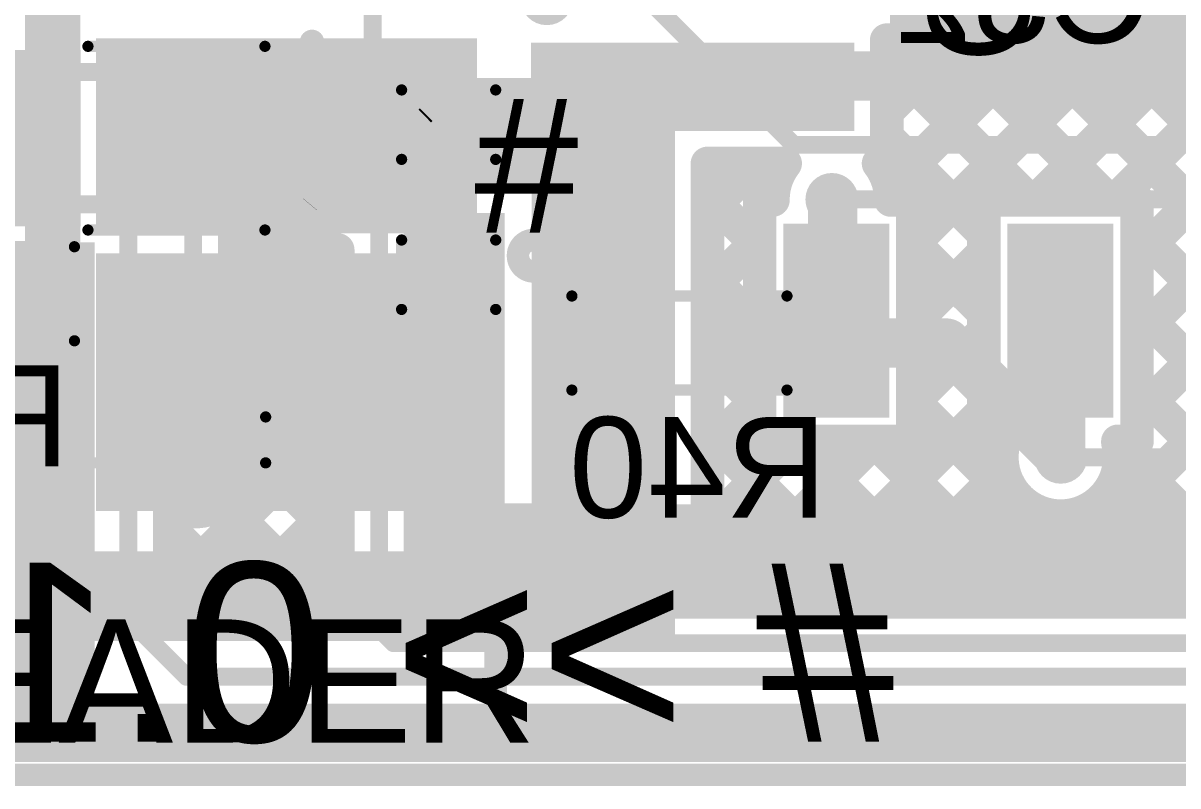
# Model space of a CAD drawing. Header units: millimetres. Extents: x -0.33 to 1.44, y -0.21 to 1.57.
# Drawn here: x 0.226 to 0.741, y -0.21 to 0.131 of the extents above; entities that cross this region are included whole.
import ezdxf

# ---------------------------------------------------------------- set-up
doc = ezdxf.new("R2010")
doc.units = ezdxf.units.MM
doc.header["$MEASUREMENT"] = 0
for name, color, linetype in [('BottomLayer', 5, 'Continuous'), ('BottomOverlay', 54, 'Continuous'), ('BottomPaste', 16, 'Continuous'), ('BottomSolder', 6, 'Continuous'), ('Mechanical2', 216, 'Continuous'), ('TopLayer', 1, 'Continuous'), ('TopOverlay', 2, 'Continuous'), ('TopPaste', 8, 'Continuous'), ('TopSolder', 216, 'Continuous'), ('ViaHoleLayer', 16, 'Continuous')]:
    doc.layers.add(name, color=color, linetype=linetype)
doc.styles.add('Arial', font='', dxfattribs={"height": 0.2})
doc.styles.get('Arial').set_extended_font_data('Arial')

# ---------------------------------------------------------------- blocks, each defined once
blk = doc.blocks.new('95278_101A26LF_1')
at = {"layer": 'TopLayer'}
for points in [[(0.47992, 0.15354), (0.52008, 0.15354), (0.52008, 0.05512), (0.47992, 0.05512)], [(0.57992, 0.15354), (0.62008, 0.15354), (0.62008, 0.05512), (0.57992, 0.05512)]]:
    blk.add_hatch(color=1, dxfattribs=at).paths.add_polyline_path(points)
at = {"layer": 'TopPaste'}
for points in [[(0.47992, 0.15354), (0.52008, 0.15354), (0.52008, 0.05512), (0.47992, 0.05512)], [(0.57992, 0.15354), (0.62008, 0.15354), (0.62008, 0.05512), (0.57992, 0.05512)]]:
    blk.add_hatch(color=8, dxfattribs=at).paths.add_polyline_path(points)
at = {"layer": 'TopSolder'}
for points in [[(0.47592, 0.15754), (0.52408, 0.15754), (0.52408, 0.05112), (0.47592, 0.05112)], [(0.57592, 0.15754), (0.62408, 0.15754), (0.62408, 0.05112), (0.57592, 0.05112)]]:
    blk.add_hatch(color=216, dxfattribs=at).paths.add_polyline_path(points)
at = {"layer": 'TopOverlay', "const_width": 0.005}
for points in [[(0.6455, 0.092), (0.625, 0.092)], [(0.6455, -0.089), (0.6455, 0.092)]]:
    blk.add_lwpolyline(points, dxfattribs=at)
at = {"layer": 'TopOverlay', "const_width": 0.0025}
for points in [[(0.62375, 0.092, 1), (0.62625, 0.092, 1)], [(0.64425, 0.092, 1), (0.64675, 0.092, 1)], [(0.64425, 0.092, 1), (0.64675, 0.092, 1)]]:
    blk.add_lwpolyline(points, format="xyb", close=True, dxfattribs=at)
blk = doc.blocks.new('TXB0102DCUT_B_2')
at = {"layer": 'BottomLayer'}
for points in [[(-0.07677, 0.03543), (-0.04528, 0.03543), (-0.04528, 0.02362), (-0.07677, 0.02362)], [(0.04528, 0.03543), (0.07677, 0.03543), (0.07677, 0.02362), (0.04528, 0.02362)], [(-0.07677, 0.01575), (-0.04528, 0.01575), (-0.04528, 0.00394), (-0.07677, 0.00394)], [(0.04528, 0.01575), (0.07677, 0.01575), (0.07677, 0.00394), (0.04528, 0.00394)], [(-0.07677, -0.00394), (-0.04528, -0.00394), (-0.04528, -0.01575), (-0.07677, -0.01575)], [(0.04528, -0.00394), (0.07677, -0.00394), (0.07677, -0.01575), (0.04528, -0.01575)], [(-0.07677, -0.02362), (-0.04528, -0.02362), (-0.04528, -0.03543), (-0.07677, -0.03543)], [(0.04528, -0.02362), (0.07677, -0.02362), (0.07677, -0.03543), (0.04528, -0.03543)]]:
    blk.add_hatch(color=5, dxfattribs=at).paths.add_polyline_path(points)
at = {"layer": 'BottomPaste'}
for points in [[(-0.07677, 0.03543), (-0.04528, 0.03543), (-0.04528, 0.02362), (-0.07677, 0.02362)], [(0.04528, 0.03543), (0.07677, 0.03543), (0.07677, 0.02362), (0.04528, 0.02362)], [(-0.07677, 0.01575), (-0.04528, 0.01575), (-0.04528, 0.00394), (-0.07677, 0.00394)], [(0.04528, 0.01575), (0.07677, 0.01575), (0.07677, 0.00394), (0.04528, 0.00394)], [(-0.07677, -0.00394), (-0.04528, -0.00394), (-0.04528, -0.01575), (-0.07677, -0.01575)], [(0.04528, -0.00394), (0.07677, -0.00394), (0.07677, -0.01575), (0.04528, -0.01575)], [(-0.07677, -0.02362), (-0.04528, -0.02362), (-0.04528, -0.03543), (-0.07677, -0.03543)], [(0.04528, -0.02362), (0.07677, -0.02362), (0.07677, -0.03543), (0.04528, -0.03543)]]:
    blk.add_hatch(color=16, dxfattribs=at).paths.add_polyline_path(points)
at = {"layer": 'BottomSolder'}
for points in [[(-0.08077, 0.03943), (-0.04128, 0.03943), (-0.04128, 0.01962), (-0.08077, 0.01962)], [(0.04128, 0.03943), (0.08077, 0.03943), (0.08077, 0.01962), (0.04128, 0.01962)], [(-0.08077, 0.01975), (-0.04128, 0.01975), (-0.04128, -0.00006), (-0.08077, -0.00006)], [(0.04128, 0.01975), (0.08077, 0.01975), (0.08077, -0.00006), (0.04128, -0.00006)], [(-0.08077, 0.00006), (-0.04128, 0.00006), (-0.04128, -0.01975), (-0.08077, -0.01975)], [(0.04128, 0.00006), (0.08077, 0.00006), (0.08077, -0.01975), (0.04128, -0.01975)], [(-0.08077, -0.01962), (-0.04128, -0.01962), (-0.04128, -0.03943), (-0.08077, -0.03943)], [(0.04128, -0.01962), (0.08077, -0.01962), (0.08077, -0.03943), (0.04128, -0.03943)]]:
    blk.add_hatch(color=6, dxfattribs=at).paths.add_polyline_path(points)
at = {"layer": 'BottomOverlay', "const_width": 0.005}
for points in [[(0.038, 0.041), (-0.041, 0.041)], [(0.038, -0.041), (-0.041, -0.041)]]:
    blk.add_lwpolyline(points, dxfattribs=at)
at = {"layer": 'BottomOverlay'}
for points, const_width in [([(-0.04225, 0.041, 1), (-0.03975, 0.041, 1)], 0.0025), ([(0.03675, 0.041, 1), (0.03925, 0.041, 1)], 0.0025), ([(-0.0605, -0.043, 1), (-0.0635, -0.043, 1)], 0.00787), ([(-0.06547, -0.043, 1), (-0.06153, -0.043, 1)], 0.00394), ([(-0.06247, -0.043, 1), (-0.05853, -0.043, 1)], 0.00394), ([(-0.04225, -0.041, 1), (-0.03975, -0.041, 1)], 0.0025), ([(0.03675, -0.041, 1), (0.03925, -0.041, 1)], 0.0025)]:
    blk.add_lwpolyline(points, format="xyb", close=True, dxfattribs=dict(at, const_width=const_width))
blk = doc.blocks.new('R__0603_B_26')
at = {"layer": 'BottomLayer'}
for points in [[(-0.045, -0.0175), (-0.045, 0.0175), (-0.015, 0.0175), (-0.015, -0.0175)], [(0.015, -0.0175), (0.015, 0.0175), (0.045, 0.0175), (0.045, -0.0175)]]:
    blk.add_hatch(color=5, dxfattribs=at).paths.add_polyline_path(points)
at = {"layer": 'BottomPaste'}
for points in [[(-0.045, -0.0175), (-0.045, 0.0175), (-0.015, 0.0175), (-0.015, -0.0175)], [(0.015, -0.0175), (0.015, 0.0175), (0.045, 0.0175), (0.045, -0.0175)]]:
    blk.add_hatch(color=16, dxfattribs=at).paths.add_polyline_path(points)
at = {"layer": 'BottomSolder'}
for points in [[(-0.049, -0.0215), (-0.049, 0.0215), (-0.011, 0.0215), (-0.011, -0.0215)], [(0.011, -0.0215), (0.011, 0.0215), (0.049, 0.0215), (0.049, -0.0215)]]:
    blk.add_hatch(color=6, dxfattribs=at).paths.add_polyline_path(points)
at = {"layer": 'BottomOverlay', "const_width": 0.005}
for points in [[(-0.048, 0.021), (0.048, 0.021)], [(-0.048, -0.021), (-0.048, 0.021)], [(0.048, -0.021), (0.048, 0.021)], [(-0.048, -0.021), (0.048, -0.021)]]:
    blk.add_lwpolyline(points, dxfattribs=at)
at = {"layer": 'BottomOverlay', "const_width": 0.0025}
for points in [[(-0.04925, 0.021, 1), (-0.04675, 0.021, 1)], [(-0.04925, 0.021, 1), (-0.04675, 0.021, 1)], [(0.04675, 0.021, 1), (0.04925, 0.021, 1)], [(0.04675, 0.021, 1), (0.04925, 0.021, 1)], [(-0.04925, -0.021, 1), (-0.04675, -0.021, 1)], [(-0.04925, -0.021, 1), (-0.04675, -0.021, 1)], [(0.04675, -0.021, 1), (0.04925, -0.021, 1)], [(0.04675, -0.021, 1), (0.04925, -0.021, 1)]]:
    blk.add_lwpolyline(points, format="xyb", close=True, dxfattribs=at)
blk = doc.blocks.new('C__0603_B_27')
at = {"layer": 'BottomLayer'}
for points in [[(-0.045, -0.0175), (-0.045, 0.0175), (-0.015, 0.0175), (-0.015, -0.0175)], [(0.015, -0.0175), (0.015, 0.0175), (0.045, 0.0175), (0.045, -0.0175)]]:
    blk.add_hatch(color=5, dxfattribs=at).paths.add_polyline_path(points)
at = {"layer": 'BottomPaste'}
for points in [[(-0.045, -0.0175), (-0.045, 0.0175), (-0.015, 0.0175), (-0.015, -0.0175)], [(0.015, -0.0175), (0.015, 0.0175), (0.045, 0.0175), (0.045, -0.0175)]]:
    blk.add_hatch(color=16, dxfattribs=at).paths.add_polyline_path(points)
at = {"layer": 'BottomSolder'}
for points in [[(-0.04736, -0.01986), (-0.04736, 0.01986), (-0.01264, 0.01986), (-0.01264, -0.01986)], [(0.01264, -0.01986), (0.01264, 0.01986), (0.04736, 0.01986), (0.04736, -0.01986)]]:
    blk.add_hatch(color=6, dxfattribs=at).paths.add_polyline_path(points)
at = {"layer": 'BottomOverlay', "const_width": 0.005}
for points in [[(-0.018, 0.021), (-0.049, 0.021)], [(-0.049, -0.021), (-0.049, 0.021)], [(0.049, 0.021), (0.018, 0.021)], [(0.049, -0.021), (0.049, 0.021)], [(-0.018, -0.021), (-0.049, -0.021)], [(0.049, -0.021), (0.018, -0.021)]]:
    blk.add_lwpolyline(points, dxfattribs=at)
at = {"layer": 'BottomOverlay', "const_width": 0.0025}
for points in [[(-0.05025, 0.021, 1), (-0.04775, 0.021, 1)], [(-0.05025, 0.021, 1), (-0.04775, 0.021, 1)], [(-0.01925, 0.021, 1), (-0.01675, 0.021, 1)], [(0.01675, 0.021, 1), (0.01925, 0.021, 1)], [(0.04775, 0.021, 1), (0.05025, 0.021, 1)], [(0.04775, 0.021, 1), (0.05025, 0.021, 1)], [(-0.05025, -0.021, 1), (-0.04775, -0.021, 1)], [(-0.05025, -0.021, 1), (-0.04775, -0.021, 1)], [(-0.01925, -0.021, 1), (-0.01675, -0.021, 1)], [(0.01675, -0.021, 1), (0.01925, -0.021, 1)], [(0.04775, -0.021, 1), (0.05025, -0.021, 1)], [(0.04775, -0.021, 1), (0.05025, -0.021, 1)]]:
    blk.add_lwpolyline(points, format="xyb", close=True, dxfattribs=at)
blk = doc.blocks.new('R__0603_B_28')
at = {"layer": 'BottomLayer'}
for points in [[(-0.045, -0.0175), (-0.045, 0.0175), (-0.015, 0.0175), (-0.015, -0.0175)], [(0.015, -0.0175), (0.015, 0.0175), (0.045, 0.0175), (0.045, -0.0175)]]:
    blk.add_hatch(color=5, dxfattribs=at).paths.add_polyline_path(points)
at = {"layer": 'BottomPaste'}
for points in [[(-0.045, -0.0175), (-0.045, 0.0175), (-0.015, 0.0175), (-0.015, -0.0175)], [(0.015, -0.0175), (0.015, 0.0175), (0.045, 0.0175), (0.045, -0.0175)]]:
    blk.add_hatch(color=16, dxfattribs=at).paths.add_polyline_path(points)
at = {"layer": 'BottomSolder'}
for points in [[(-0.049, -0.0215), (-0.049, 0.0215), (-0.011, 0.0215), (-0.011, -0.0215)], [(0.011, -0.0215), (0.011, 0.0215), (0.049, 0.0215), (0.049, -0.0215)]]:
    blk.add_hatch(color=6, dxfattribs=at).paths.add_polyline_path(points)
at = {"layer": 'BottomOverlay', "const_width": 0.005}
for points in [[(0.048, 0.021), (-0.048, 0.021)], [(-0.048, 0.021), (-0.048, -0.021)], [(0.048, 0.021), (0.048, -0.021)], [(0.048, -0.021), (-0.048, -0.021)]]:
    blk.add_lwpolyline(points, dxfattribs=at)
at = {"layer": 'BottomOverlay', "const_width": 0.0025}
for points in [[(-0.04925, 0.021, 1), (-0.04675, 0.021, 1)], [(-0.04925, 0.021, 1), (-0.04675, 0.021, 1)], [(0.04675, 0.021, 1), (0.04925, 0.021, 1)], [(0.04675, 0.021, 1), (0.04925, 0.021, 1)], [(-0.04925, -0.021, 1), (-0.04675, -0.021, 1)], [(-0.04925, -0.021, 1), (-0.04675, -0.021, 1)], [(0.04675, -0.021, 1), (0.04925, -0.021, 1)], [(0.04675, -0.021, 1), (0.04925, -0.021, 1)]]:
    blk.add_lwpolyline(points, format="xyb", close=True, dxfattribs=at)
blk = doc.blocks.new('HDR1X6_SMD_53')
at = {"layer": 'TopLayer'}
for points in [[(-0.26969, 0.03937), (-0.23031, 0.03937), (-0.23031, -0.03937), (-0.26969, -0.03937)], [(-0.16969, 0.03937), (-0.13031, 0.03937), (-0.13031, -0.03937), (-0.16969, -0.03937)], [(-0.06969, 0.03937), (-0.03031, 0.03937), (-0.03031, -0.03937), (-0.06969, -0.03937)]]:
    blk.add_hatch(color=1, dxfattribs=at).paths.add_polyline_path(points)
at = {"layer": 'TopPaste'}
for points in [[(-0.26969, 0.03937), (-0.23031, 0.03937), (-0.23031, -0.03937), (-0.26969, -0.03937)], [(-0.16969, 0.03937), (-0.13031, 0.03937), (-0.13031, -0.03937), (-0.16969, -0.03937)], [(-0.06969, 0.03937), (-0.03031, 0.03937), (-0.03031, -0.03937), (-0.06969, -0.03937)]]:
    blk.add_hatch(color=8, dxfattribs=at).paths.add_polyline_path(points)
at = {"layer": 'TopSolder'}
for points in [[(-0.27369, 0.04337), (-0.22631, 0.04337), (-0.22631, -0.04337), (-0.27369, -0.04337)], [(-0.17369, 0.04337), (-0.12631, 0.04337), (-0.12631, -0.04337), (-0.17369, -0.04337)], [(-0.07369, 0.04337), (-0.02631, 0.04337), (-0.02631, -0.04337), (-0.07369, -0.04337)]]:
    blk.add_hatch(color=216, dxfattribs=at).paths.add_polyline_path(points)
at = {"layer": 'TopOverlay'}
for points, const_width in [([(-0.27793, 0.029, 1), (-0.29207, 0.029, 1)], 0.01), ([(-0.29457, 0.029, 1), (-0.28957, 0.029, 1)], 0.005), ([(-0.28043, 0.029, 1), (-0.27543, 0.029, 1)], 0.005), ([(-0.3045, -0.08659, 1), (-0.2995, -0.08659, 1)], 0.005), ([(-0.3045, -0.08659, 1), (-0.2995, -0.08659, 1)], 0.005), ([(-0.2815, -0.08659, 1), (-0.2765, -0.08659, 1)], 0.005), ([(-0.3045, -0.18625, 1), (-0.2995, -0.18625, 1)], 0.005), ([(-0.3045, -0.18625, 1), (-0.2995, -0.18625, 1)], 0.005), ([(-0.2845, -0.18625, 1), (-0.2795, -0.18625, 1)], 0.005)]:
    blk.add_lwpolyline(points, format="xyb", close=True, dxfattribs=dict(at, const_width=const_width))
at = {"layer": 'TopOverlay', "const_width": 0.01}
for points in [[(-0.302, -0.18625), (-0.302, -0.08659)], [(-0.302, -0.08659), (-0.279, -0.08659)], [(-0.302, -0.18625), (-0.282, -0.18625)]]:
    blk.add_lwpolyline(points, dxfattribs=at)

msp = doc.modelspace()

# ---------------------------------------------------------------- hatches: boundary and pattern name
at = {"layer": 'BottomLayer'}
for points in [[(0.613, 0.13), (0.677, 0.13), (0.677, 0.41), (0.613, 0.41)], [(0.669, 0.13), (0.825, 0.13), (0.825, 0.176), (0.669, 0.176)], [(0.396, 0.058), (0.514, 0.058), (0.514, 0.1063), (0.396, 0.1063)], [(0.453, -0.076), (0.514, -0.076), (0.514, 0.077), (0.453, 0.077)], [(0.396, -0.135), (0.441, -0.135), (0.441, 0.046), (0.396, 0.046)], [(0.197, -0.197), (0.258, -0.197), (0.258, 0.033), (0.197, 0.033)], [(0.426, -0.135), (0.979, -0.135), (0.979, -0.084), (0.426, -0.084)], [(0.197, -0.199), (1.075, -0.199), (1.075, -0.173), (0.197, -0.173)]]:
    msp.add_hatch(color=5, dxfattribs=at).paths.add_polyline_path(points)
h = msp.add_hatch(color=5, dxfattribs=at)
edge = h.paths.add_edge_path()
edge.add_arc((0.45982, 0.14173), 0.01181, 0, 360)
h = msp.add_hatch(color=5, dxfattribs=at)
edge = h.paths.add_edge_path()
edge.add_arc((0.271, 0.109), 0.01181, 0, 360)
h = msp.add_hatch(color=5, dxfattribs=at)
edge = h.paths.add_edge_path()
edge.add_arc((0.57751, 0.10728), 0.01181, 0, 360)
h = msp.add_hatch(color=5, dxfattribs=at)
edge = h.paths.add_edge_path()
edge.add_arc((0.49, 0.064), 0.01181, 0, 360)
h = msp.add_hatch(color=5, dxfattribs=at)
edge = h.paths.add_edge_path()
edge.add_arc((0.58703, 0.05212), 0.01181, 0, 360)
h = msp.add_hatch(color=5, dxfattribs=at)
edge = h.paths.add_edge_path()
edge.add_arc((0.302, -0.061), 0.01181, 0, 360)
h = msp.add_hatch(color=5, dxfattribs=at)
edge = h.paths.add_edge_path()
edge.add_arc((0.47, -0.063), 0.01181, 0, 360)
h = msp.add_hatch(color=5, dxfattribs=at)
edge = h.paths.add_edge_path()
edge.add_arc((0.501, -0.063), 0.01181, 0, 360)
h = msp.add_hatch(color=5, dxfattribs=at)
edge = h.paths.add_edge_path()
edge.add_arc((0.68919, -0.06299), 0.01181, 0, 360)
h = msp.add_hatch(color=5, dxfattribs=at)
edge = h.paths.add_edge_path()
edge.add_arc((0.243, -0.123), 0.01181, 0, 360)
at = {"layer": 'TopLayer'}
h = msp.add_hatch(color=1, dxfattribs=at)
edge = h.paths.add_edge_path()
edge.add_arc((0.45982, 0.14173), 0.01181, 0, 360)
for points in [[(0.25866, 0.037), (0.42866, 0.037), (0.42866, 0.124), (0.25866, 0.124)], [(0.4528, 0.08268), (0.597, 0.08268), (0.597, 0.12205), (0.4528, 0.12205)], [(0.453, -0.145), (0.517, -0.145), (0.517, 0.104), (0.453, 0.104)], [(0.25866, -0.087), (0.42866, -0.087), (0.42866, 0.028), (0.25866, 0.028)]]:
    msp.add_hatch(color=1, dxfattribs=at).paths.add_polyline_path(points)
h = msp.add_hatch(color=1, dxfattribs=at)
edge = h.paths.add_edge_path()
edge.add_arc((0.271, 0.109), 0.01181, 0, 360)
h = msp.add_hatch(color=1, dxfattribs=at)
edge = h.paths.add_edge_path()
edge.add_arc((0.57751, 0.10728), 0.01181, 0, 360)
h = msp.add_hatch(color=1, dxfattribs=at)
edge = h.paths.add_edge_path()
edge.add_arc((0.49, 0.064), 0.01181, 0, 360)
h = msp.add_hatch(color=1, dxfattribs=at)
edge = h.paths.add_edge_path()
edge.add_arc((0.58703, 0.05212), 0.01181, 0, 360)
h = msp.add_hatch(color=1, dxfattribs=at)
edge = h.paths.add_edge_path()
edge.add_arc((0.302, -0.061), 0.01181, 0, 360)
h = msp.add_hatch(color=1, dxfattribs=at)
edge = h.paths.add_edge_path()
edge.add_arc((0.47, -0.063), 0.01181, 0, 360)
h = msp.add_hatch(color=1, dxfattribs=at)
edge = h.paths.add_edge_path()
edge.add_arc((0.501, -0.063), 0.01181, 0, 360)
h = msp.add_hatch(color=1, dxfattribs=at)
edge = h.paths.add_edge_path()
edge.add_arc((0.68919, -0.06299), 0.01181, 0, 360)
h = msp.add_hatch(color=1, dxfattribs=at)
edge = h.paths.add_edge_path()
edge.add_arc((0.243, -0.123), 0.01181, 0, 360)
at = {"layer": 'ViaHoleLayer'}
h = msp.add_hatch(color=16, dxfattribs=at)
edge = h.paths.add_edge_path()
edge.add_arc((0.271, 0.109), 0.00591, 0, 360)
h = msp.add_hatch(color=16, dxfattribs=at)
edge = h.paths.add_edge_path()
edge.add_arc((0.57751, 0.10728), 0.00591, 0, 360)
h = msp.add_hatch(color=16, dxfattribs=at)
edge = h.paths.add_edge_path()
edge.add_arc((0.49, 0.064), 0.00591, 0, 360)
h = msp.add_hatch(color=16, dxfattribs=at)
edge = h.paths.add_edge_path()
edge.add_arc((0.58703, 0.05212), 0.00591, 0, 360)
h = msp.add_hatch(color=16, dxfattribs=at)
edge = h.paths.add_edge_path()
edge.add_arc((0.302, -0.061), 0.00591, 0, 360)
h = msp.add_hatch(color=16, dxfattribs=at)
edge = h.paths.add_edge_path()
edge.add_arc((0.47, -0.063), 0.00591, 0, 360)
h = msp.add_hatch(color=16, dxfattribs=at)
edge = h.paths.add_edge_path()
edge.add_arc((0.501, -0.063), 0.00591, 0, 360)
h = msp.add_hatch(color=16, dxfattribs=at)
edge = h.paths.add_edge_path()
edge.add_arc((0.68919, -0.06299), 0.00591, 0, 360)
h = msp.add_hatch(color=16, dxfattribs=at)
edge = h.paths.add_edge_path()
edge.add_arc((0.243, -0.123), 0.00591, 0, 360)

# ---------------------------------------------------------------- linework, layer by layer
at = {"layer": 'BottomLayer'}
for points, const_width in [([(0.45982, 0.14173), (0.45982, 0.23117)], 0.022), ([(0.483, 0.16352), (0.57003, 0.07649)], 0.008), ([(0.3821, 0.094), (0.3821, 0.15063)], 0.008), ([(0.57751, 0.10728), (0.85174, 0.10728)], 0.022), ([(0.232, 0.109), (0.271, 0.109)], 0.008), ([(0.302, 0.098), (0.313, 0.109)], 0.008), ([(0.313, 0.109), (0.35405, 0.109)], 0.008), ([(0.302, -0.061), (0.302, 0.098)], 0.008), ([(0.3208, 0.06591), (0.3208, 0.0905)], 0.015), ([(0.37741, 0.08931), (0.3821, 0.094)], 0.008), ([(0.18463, 0.08932), (0.232, 0.08932)], 0.008), ([(0.3205, -0.04229), (0.3205, 0.09034)], 0.015), ([(0.3283, 0.08931), (0.35405, 0.08931)], 0.01), ([(0.35405, 0.08931), (0.37741, 0.08931)], 0.008), ([(0.40537, 0.08932), (0.406, 0.08994)], 0.008), ([(0.40113, 0.06963), (0.4135, 0.082)], 0.008), ([(0.4135, 0.082), (0.416, 0.082)], 0.008), ([(0.3238, 0.06591), (0.3238, 0.07035)], 0.015), ([(0.3238, 0.06591), (0.3238, 0.07035)], 0.015), ([(0.57003, 0.07649), (0.78879, 0.07649)], 0.008), ([(0.20608, 0.06963), (0.232, 0.06963)], 0.008), ([(0.3238, 0.04922), (0.3238, 0.06591)], 0.015), ([(0.3238, 0.04922), (0.3238, 0.06591)], 0.015), ([(0.35405, 0.06963), (0.40113, 0.06963)], 0.008), ([(0.3205, 0.05289), (0.3238, 0.04959)], 0.015), ([(0.3205, 0.04769), (0.3238, 0.05099)], 0.015), ([(0.3238, 0.02954), (0.3238, 0.04922)], 0.015), ([(0.232, 0.04994), (0.26206, 0.04994)], 0.008), ([(0.26206, 0.04994), (0.273, 0.039)], 0.008), ([(0.35405, 0.04994), (0.3541, 0.05)], 0.008), ([(0.3541, 0.05), (0.38031, 0.05)], 0.008), ([(0.38031, 0.05), (0.385, 0.04531)], 0.008), ([(0.58703, 0.05212), (0.84318, 0.05212)], 0.008), ([(0.385, -0.13956), (0.385, 0.04531)], 0.008), ([(0.273, -0.135), (0.273, 0.039)], 0.008), ([(0.3205, 0.01233), (0.33771, 0.02954)], 0.015), ([(0.3238, 0.02954), (0.3665, 0.02954)], 0.015), ([(0.34385, 0.02954), (0.3665, 0.00689)], 0.015), ([(0.3665, -0.109), (0.3665, 0.02954)], 0.015), ([(0.3205, -0.02302), (0.3665, 0.02298)], 0.015), ([(0.3205, 0.01753), (0.3665, -0.02847)], 0.015), ([(0.32677, -0.05211), (0.3665, -0.01238)], 0.015), ([(0.549, -0.012), (0.63819, -0.012)], 0.022), ([(0.63819, -0.012), (0.68919, -0.06299)], 0.022), ([(0.4885, -0.0185), (0.49, -0.02)], 0.022), ([(0.3205, -0.01782), (0.3665, -0.06382)], 0.015), ([(0.30523, -0.109), (0.3665, -0.04773)], 0.015), ([(0.32831, -0.06099), (0.3665, -0.09918)], 0.015), ([(0.68919, -0.06299), (0.90473, -0.06299)], 0.008), ([(0.31553, -0.08356), (0.34097, -0.109)], 0.015), ([(0.34059, -0.109), (0.3665, -0.08309)], 0.015), ([(0.2915, -0.109), (0.2915, -0.08513)], 0.015), ([(0.2915, -0.09489), (0.30561, -0.109)], 0.015), ([(0.2915, -0.109), (0.3665, -0.109)], 0.015), ([(0.273, -0.135), (0.299, -0.161)], 0.008), ([(0.385, -0.13956), (0.39144, -0.146)], 0.008), ([(0.39144, -0.146), (0.986, -0.146)], 0.008), ([(0.299, -0.161), (1.00608, -0.161)], 0.008)]:
    msp.add_lwpolyline(points, dxfattribs=dict(at, const_width=const_width))
for points, const_width in [([(0.45432, 0.14173, 1), (0.46532, 0.14173, 1)], 0.011), ([(0.57201, 0.10728, 1), (0.58301, 0.10728, 1)], 0.011), ([(0.23, 0.109, 1), (0.234, 0.109, 1)], 0.004), ([(0.269, 0.109, 1), (0.273, 0.109, 1)], 0.004), ([(0.311, 0.109, 1), (0.315, 0.109, 1)], 0.004), ([(0.311, 0.109, 1), (0.315, 0.109, 1)], 0.004), ([(0.35205, 0.109, 1), (0.35605, 0.109, 1)], 0.004), ([(0.3, 0.098, 1), (0.304, 0.098, 1)], 0.004), ([(0.3, 0.098, 1), (0.304, 0.098, 1)], 0.004), ([(0.31705, 0.0905, 1), (0.32455, 0.0905, 1)], 0.0075), ([(0.3801, 0.094, 1), (0.3841, 0.094, 1)], 0.004), ([(0.3801, 0.094, 1), (0.3841, 0.094, 1)], 0.004), ([(0.23, 0.08932, 1), (0.234, 0.08932, 1)], 0.004), ([(0.31675, 0.09034, 1), (0.32425, 0.09034, 1)], 0.0075), ([(0.3258, 0.08931, 1), (0.3308, 0.08931, 1)], 0.005), ([(0.35155, 0.08931, 1), (0.35655, 0.08931, 1)], 0.005), ([(0.35205, 0.08931, 1), (0.35605, 0.08931, 1)], 0.004), ([(0.37541, 0.08931, 1), (0.37941, 0.08931, 1)], 0.004), ([(0.37541, 0.08931, 1), (0.37941, 0.08931, 1)], 0.004), ([(0.40337, 0.08932, 1), (0.40737, 0.08932, 1)], 0.004), ([(0.404, 0.08994, 1), (0.408, 0.08994, 1)], 0.004), ([(0.4115, 0.082, 1), (0.4155, 0.082, 1)], 0.004), ([(0.4115, 0.082, 1), (0.4155, 0.082, 1)], 0.004), ([(0.414, 0.082, 1), (0.418, 0.082, 1)], 0.004), ([(0.32005, 0.07035, 1), (0.32755, 0.07035, 1)], 0.0075), ([(0.32005, 0.07035, 1), (0.32755, 0.07035, 1)], 0.0075), ([(0.56803, 0.07649, 1), (0.57203, 0.07649, 1)], 0.004), ([(0.56803, 0.07649, 1), (0.57203, 0.07649, 1)], 0.004), ([(0.23, 0.06963, 1), (0.234, 0.06963, 1)], 0.004), ([(0.31705, 0.06591, 1), (0.32455, 0.06591, 1)], 0.0075), ([(0.32005, 0.06591, 1), (0.32755, 0.06591, 1)], 0.0075), ([(0.32005, 0.06591, 1), (0.32755, 0.06591, 1)], 0.0075), ([(0.32005, 0.06591, 1), (0.32755, 0.06591, 1)], 0.0075), ([(0.32005, 0.06591, 1), (0.32755, 0.06591, 1)], 0.0075), ([(0.35205, 0.06963, 1), (0.35605, 0.06963, 1)], 0.004), ([(0.39913, 0.06963, 1), (0.40313, 0.06963, 1)], 0.004), ([(0.39913, 0.06963, 1), (0.40313, 0.06963, 1)], 0.004), ([(0.31675, 0.05289, 1), (0.32425, 0.05289, 1)], 0.0075), ([(0.32005, 0.05099, 1), (0.32755, 0.05099, 1)], 0.0075), ([(0.32005, 0.04959, 1), (0.32755, 0.04959, 1)], 0.0075), ([(0.32005, 0.04922, 1), (0.32755, 0.04922, 1)], 0.0075), ([(0.32005, 0.04922, 1), (0.32755, 0.04922, 1)], 0.0075), ([(0.32005, 0.04922, 1), (0.32755, 0.04922, 1)], 0.0075), ([(0.23, 0.04994, 1), (0.234, 0.04994, 1)], 0.004), ([(0.26006, 0.04994, 1), (0.26406, 0.04994, 1)], 0.004), ([(0.26006, 0.04994, 1), (0.26406, 0.04994, 1)], 0.004), ([(0.31675, 0.04769, 1), (0.32425, 0.04769, 1)], 0.0075), ([(0.35205, 0.04994, 1), (0.35605, 0.04994, 1)], 0.004), ([(0.3521, 0.05, 1), (0.3561, 0.05, 1)], 0.004), ([(0.3521, 0.05, 1), (0.3561, 0.05, 1)], 0.004), ([(0.37831, 0.05, 1), (0.38231, 0.05, 1)], 0.004), ([(0.37831, 0.05, 1), (0.38231, 0.05, 1)], 0.004), ([(0.58503, 0.05212, 1), (0.58903, 0.05212, 1)], 0.004), ([(0.383, 0.04531, 1), (0.387, 0.04531, 1)], 0.004), ([(0.383, 0.04531, 1), (0.387, 0.04531, 1)], 0.004), ([(0.271, 0.039, 1), (0.275, 0.039, 1)], 0.004), ([(0.271, 0.039, 1), (0.275, 0.039, 1)], 0.004), ([(0.32005, 0.02954, 1), (0.32755, 0.02954, 1)], 0.0075), ([(0.32005, 0.02954, 1), (0.32755, 0.02954, 1)], 0.0075), ([(0.33396, 0.02954, 1), (0.34146, 0.02954, 1)], 0.0075), ([(0.3401, 0.02954, 1), (0.3476, 0.02954, 1)], 0.0075), ([(0.36275, 0.02954, 1), (0.37025, 0.02954, 1)], 0.0075), ([(0.36275, 0.02954, 1), (0.37025, 0.02954, 1)], 0.0075), ([(0.36275, 0.02298, 1), (0.37025, 0.02298, 1)], 0.0075), ([(0.31675, 0.01753, 1), (0.32425, 0.01753, 1)], 0.0075), ([(0.31675, 0.01233, 1), (0.32425, 0.01233, 1)], 0.0075), ([(0.36275, 0.00689, 1), (0.37025, 0.00689, 1)], 0.0075), ([(0.36275, -0.01238, 1), (0.37025, -0.01238, 1)], 0.0075), ([(0.5435, -0.012, 1), (0.5545, -0.012, 1)], 0.011), ([(0.63269, -0.012, 1), (0.64369, -0.012, 1)], 0.011), ([(0.63269, -0.012, 1), (0.64369, -0.012, 1)], 0.011), ([(0.483, -0.0185, 1), (0.494, -0.0185, 1)], 0.011), ([(0.4845, -0.02, 1), (0.4955, -0.02, 1)], 0.011), ([(0.31675, -0.01782, 1), (0.32425, -0.01782, 1)], 0.0075), ([(0.31675, -0.02302, 1), (0.32425, -0.02302, 1)], 0.0075), ([(0.36275, -0.02847, 1), (0.37025, -0.02847, 1)], 0.0075), ([(0.31675, -0.04229, 1), (0.32425, -0.04229, 1)], 0.0075), ([(0.31675, -0.04229, 1), (0.32425, -0.04229, 1)], 0.0075), ([(0.36275, -0.04773, 1), (0.37025, -0.04773, 1)], 0.0075), ([(0.32301, -0.05211, 1), (0.33052, -0.05211, 1)], 0.0075), ([(0.32456, -0.06099, 1), (0.33206, -0.06099, 1)], 0.0075), ([(0.32456, -0.061, 1), (0.33206, -0.061, 1)], 0.0075), ([(0.32456, -0.061, 1), (0.33206, -0.061, 1)], 0.0075), ([(0.36275, -0.06382, 1), (0.37025, -0.06382, 1)], 0.0075), ([(0.68369, -0.06299, 1), (0.69469, -0.06299, 1)], 0.011), ([(0.3, -0.061, 1), (0.304, -0.061, 1)], 0.004), ([(0.68719, -0.06299, 1), (0.69119, -0.06299, 1)], 0.004), ([(0.31178, -0.08356, 1), (0.31928, -0.08356, 1)], 0.0075), ([(0.36275, -0.08309, 1), (0.37025, -0.08309, 1)], 0.0075), ([(0.28775, -0.08513, 1), (0.29525, -0.08513, 1)], 0.0075), ([(0.28775, -0.08513, 1), (0.29525, -0.08513, 1)], 0.0075), ([(0.28775, -0.09489, 1), (0.29525, -0.09489, 1)], 0.0075), ([(0.36275, -0.09918, 1), (0.37025, -0.09918, 1)], 0.0075), ([(0.28775, -0.109, 1), (0.29525, -0.109, 1)], 0.0075), ([(0.28775, -0.109, 1), (0.29525, -0.109, 1)], 0.0075), ([(0.30148, -0.109, 1), (0.30898, -0.109, 1)], 0.0075), ([(0.30186, -0.109, 1), (0.30936, -0.109, 1)], 0.0075), ([(0.33684, -0.109, 1), (0.34434, -0.109, 1)], 0.0075), ([(0.33722, -0.109, 1), (0.34472, -0.109, 1)], 0.0075), ([(0.36275, -0.109, 1), (0.37025, -0.109, 1)], 0.0075), ([(0.36275, -0.109, 1), (0.37025, -0.109, 1)], 0.0075), ([(0.271, -0.135, 1), (0.275, -0.135, 1)], 0.004), ([(0.271, -0.135, 1), (0.275, -0.135, 1)], 0.004), ([(0.383, -0.13956, 1), (0.387, -0.13956, 1)], 0.004), ([(0.383, -0.13956, 1), (0.387, -0.13956, 1)], 0.004), ([(0.38944, -0.146, 1), (0.39344, -0.146, 1)], 0.004), ([(0.38944, -0.146, 1), (0.39344, -0.146, 1)], 0.004), ([(0.297, -0.161, 1), (0.301, -0.161, 1)], 0.004), ([(0.297, -0.161, 1), (0.301, -0.161, 1)], 0.004)]:
    msp.add_lwpolyline(points, format="xyb", close=True, dxfattribs=dict(at, const_width=const_width))
at = {"layer": 'BottomLayer', "const_width": 0.015}
for points in [[(0.3205, -0.04229, -0.200371), (0.32831, -0.061)], [(0.32831, -0.061, -0.540248), (0.2915, -0.08513)]]:
    msp.add_lwpolyline(points, format="xyb", dxfattribs=at)
at = {"layer": 'Mechanical2', "const_width": 0.01}
msp.add_lwpolyline([(-0.0418, -0.20472), (1.26528, -0.20472)], dxfattribs=at)
msp.add_lwpolyline([(-0.0418, -0.20472), (1.26528, -0.20472)], dxfattribs=at)
at = {"layer": 'TopLayer'}
for points, const_width in [([(0.2345, 0.1225), (0.2345, 0.1425)], 0.015), ([(0.2345, 0.1225), (0.2345, 0.1425)], 0.015), ([(0.2345, 0.13889), (0.24416, 0.12923)], 0.015), ([(0.24416, 0.0425), (0.24416, 0.1385)], 0.015), ([(0.2345, -0.0845), (0.2345, 0.1225)], 0.015), ([(0.6115, 0.12323), (0.78595, 0.12323)], 0.015), ([(0.6115, 0.0912), (0.64353, 0.12323)], 0.015), ([(0.6115, 0.06818), (0.6115, 0.12323)], 0.015), ([(0.61284, 0.05719), (0.67889, 0.12323)], 0.015), ([(0.62319, 0.03217), (0.71424, 0.12323)], 0.015), ([(0.63906, 0.12323), (0.71043, 0.05187)], 0.015), ([(0.67442, 0.12323), (0.75481, 0.04284)], 0.015), ([(0.67824, 0.05187), (0.7496, 0.12323)], 0.015), ([(0.70977, 0.12323), (0.7634, 0.06961)], 0.015), ([(0.71359, 0.05187), (0.78495, 0.12323)], 0.015), ([(0.74513, 0.12323), (0.77179, 0.09657)], 0.015), ([(0.2345, 0.10311), (0.24416, 0.11277)], 0.015), ([(0.6115, 0.11544), (0.67507, 0.05187)], 0.015), ([(0.2345, 0.10353), (0.24416, 0.09387)], 0.015), ([(0.2345, 0.06775), (0.24416, 0.07741)], 0.015), ([(0.6115, 0.08009), (0.65481, 0.03677)], 0.015), ([(0.2345, 0.06818), (0.24416, 0.05852)], 0.015), ([(0.5315, 0.06818), (0.56618, 0.06818)], 0.015), ([(0.5315, 0.04656), (0.55312, 0.06818)], 0.015), ([(0.5315, -0.109), (0.5315, 0.06818)], 0.015), ([(0.5527, 0.06818), (0.56168, 0.05919)], 0.015), ([(0.60787, 0.06818), (0.6115, 0.06818)], 0.015), ([(0.72319, 0.02611), (0.7634, 0.06632)], 0.015), ([(0.58734, -0.00034), (0.58734, 0.05212)], 0.022), ([(0.5315, 0.05402), (0.55481, 0.0307)], 0.015), ([(0.55481, 0.05187), (0.56072, 0.05187)], 0.015), ([(0.55481, -0.05587), (0.55481, 0.05187)], 0.015), ([(0.61334, 0.05187), (0.62319, 0.05187)], 0.015), ([(0.62319, -0.05587), (0.62319, 0.05187)], 0.015), ([(0.65481, -0.05587), (0.65481, 0.05187)], 0.015), ([(0.65481, 0.05187), (0.72319, 0.05187)], 0.015), ([(0.72319, -0.05587), (0.72319, 0.05187)], 0.015), ([(0.2345, 0.0324), (0.24416, 0.04206)], 0.015), ([(0.24416, 0.0225), (0.24416, 0.0425)], 0.015), ([(0.24416, 0.0225), (0.24416, 0.0425)], 0.015), ([(0.72319, 0.03911), (0.75481, 0.00748)], 0.015), ([(0.5315, 0.0112), (0.55481, 0.03451)], 0.015), ([(0.2345, 0.03282), (0.24416, 0.02316)], 0.015), ([(0.62319, 0.03304), (0.65481, 0.00142)], 0.015), ([(0.62319, -0.00318), (0.65481, 0.02845)], 0.015), ([(0.24416, -0.0905), (0.24416, 0.0225)], 0.015), ([(0.5315, 0.01866), (0.55481, -0.00465)], 0.015), ([(0.72319, -0.00925), (0.75481, 0.02238)], 0.015), ([(0.2345, -0.00296), (0.24416, 0.0067)], 0.015), ([(0.58734, -0.00034), (0.589, -0.002)], 0.022), ([(0.72319, 0.00376), (0.75481, -0.02787)], 0.015), ([(0.5315, -0.02416), (0.55481, -0.00084)], 0.015), ([(0.62319, -0.00231), (0.65481, -0.03394)], 0.015), ([(0.689, -0.002), (0.68919, -0.00219)], 0.022), ([(0.68919, -0.06299), (0.68919, -0.00219)], 0.022), ([(0.2345, -0.00253), (0.24416, -0.01219)], 0.015), ([(0.62319, -0.03854), (0.65481, -0.00691)], 0.015), ([(0.5315, -0.01669), (0.55481, -0.04001)], 0.015), ([(0.72319, -0.0446), (0.75481, -0.01297)], 0.015), ([(0.2345, -0.03831), (0.24416, -0.02865)], 0.015), ([(0.72319, -0.0316), (0.80059, -0.109)], 0.015), ([(0.2345, -0.03789), (0.24416, -0.04755)], 0.015), ([(0.5315, -0.05951), (0.55481, -0.0362)], 0.015), ([(0.62319, -0.03767), (0.69452, -0.109)], 0.015), ([(0.58808, -0.109), (0.65481, -0.04226)], 0.015), ([(0.69414, -0.109), (0.75481, -0.04833)], 0.015), ([(0.5315, -0.05205), (0.58845, -0.109)], 0.015), ([(0.5315, -0.09487), (0.5705, -0.05587)], 0.015), ([(0.55272, -0.109), (0.60585, -0.05587)], 0.015), ([(0.55481, -0.05587), (0.62319, -0.05587)], 0.015), ([(0.57068, -0.05587), (0.62381, -0.109)], 0.015), ([(0.60603, -0.05587), (0.65916, -0.109)], 0.015), ([(0.65481, -0.05587), (0.66369, -0.05587)], 0.015), ([(0.71469, -0.05587), (0.72319, -0.05587)], 0.015), ([(0.71519, -0.05896), (0.76523, -0.109)], 0.015), ([(0.7295, -0.109), (0.78263, -0.05587)], 0.015), ([(0.2345, -0.07367), (0.24416, -0.06401)], 0.015), ([(0.62343, -0.109), (0.66354, -0.06889)], 0.015), ([(0.2345, -0.07324), (0.24416, -0.08291)], 0.015), ([(-0.04271, -0.0845), (0.2345, -0.0845)], 0.015), ([(0.21767, -0.0905), (0.22367, -0.0845)], 0.015), ([(0.70494, -0.08407), (0.72987, -0.109)], 0.015), ([(0.5315, -0.0874), (0.5531, -0.109)], 0.015), ([(0.65879, -0.109), (0.6801, -0.08769)], 0.015), ([(-0.03671, -0.0905), (0.243, -0.0905)], 0.015), ([(0.5315, -0.109), (0.99937, -0.109)], 0.015), ([(-0.051, -0.125), (0.243, -0.125)], 0.04), ([(0.243, -0.125), (0.494, -0.125)], 0.04)]:
    msp.add_lwpolyline(points, dxfattribs=dict(at, const_width=const_width))
for points, const_width in [([(0.24041, 0.12923, 1), (0.24791, 0.12923, 1)], 0.0075), ([(0.23075, 0.1225, 1), (0.23825, 0.1225, 1)], 0.0075), ([(0.23075, 0.1225, 1), (0.23825, 0.1225, 1)], 0.0075), ([(0.23075, 0.1225, 1), (0.23825, 0.1225, 1)], 0.0075), ([(0.60775, 0.12323, 1), (0.61525, 0.12323, 1)], 0.0075), ([(0.60775, 0.12323, 1), (0.61525, 0.12323, 1)], 0.0075), ([(0.63531, 0.12323, 1), (0.64281, 0.12323, 1)], 0.0075), ([(0.63978, 0.12323, 1), (0.64728, 0.12323, 1)], 0.0075), ([(0.67067, 0.12323, 1), (0.67817, 0.12323, 1)], 0.0075), ([(0.67514, 0.12323, 1), (0.68264, 0.12323, 1)], 0.0075), ([(0.70602, 0.12323, 1), (0.71352, 0.12323, 1)], 0.0075), ([(0.71049, 0.12323, 1), (0.71799, 0.12323, 1)], 0.0075), ([(0.74138, 0.12323, 1), (0.74888, 0.12323, 1)], 0.0075), ([(0.24041, 0.11277, 1), (0.24791, 0.11277, 1)], 0.0075), ([(0.60775, 0.11544, 1), (0.61525, 0.11544, 1)], 0.0075), ([(0.23075, 0.10353, 1), (0.23825, 0.10353, 1)], 0.0075), ([(0.23075, 0.10311, 1), (0.23825, 0.10311, 1)], 0.0075), ([(0.24041, 0.09387, 1), (0.24791, 0.09387, 1)], 0.0075), ([(0.60775, 0.0912, 1), (0.61525, 0.0912, 1)], 0.0075), ([(0.24041, 0.07741, 1), (0.24791, 0.07741, 1)], 0.0075), ([(0.60775, 0.08009, 1), (0.61525, 0.08009, 1)], 0.0075), ([(0.23075, 0.06818, 1), (0.23825, 0.06818, 1)], 0.0075), ([(0.23075, 0.06775, 1), (0.23825, 0.06775, 1)], 0.0075), ([(0.52775, 0.06818, 1), (0.53525, 0.06818, 1)], 0.0075), ([(0.52775, 0.06818, 1), (0.53525, 0.06818, 1)], 0.0075), ([(0.54895, 0.06818, 1), (0.55645, 0.06818, 1)], 0.0075), ([(0.54937, 0.06818, 1), (0.55687, 0.06818, 1)], 0.0075), ([(0.56243, 0.06818, 1), (0.56993, 0.06818, 1)], 0.0075), ([(0.56243, 0.06818, 1), (0.56993, 0.06818, 1)], 0.0075), ([(0.60412, 0.06818, 1), (0.61162, 0.06818, 1)], 0.0075), ([(0.60412, 0.06818, 1), (0.61162, 0.06818, 1)], 0.0075), ([(0.60775, 0.06818, 1), (0.61525, 0.06818, 1)], 0.0075), ([(0.60775, 0.06818, 1), (0.61525, 0.06818, 1)], 0.0075), ([(0.24041, 0.05852, 1), (0.24791, 0.05852, 1)], 0.0075), ([(0.55793, 0.05919, 1), (0.56543, 0.05919, 1)], 0.0075), ([(0.58184, 0.05212, 1), (0.59284, 0.05212, 1)], 0.011), ([(0.60909, 0.05719, 1), (0.61659, 0.05719, 1)], 0.0075), ([(0.52775, 0.05402, 1), (0.53525, 0.05402, 1)], 0.0075), ([(0.55106, 0.05187, 1), (0.55856, 0.05187, 1)], 0.0075), ([(0.55106, 0.05187, 1), (0.55856, 0.05187, 1)], 0.0075), ([(0.55697, 0.05187, 1), (0.56447, 0.05187, 1)], 0.0075), ([(0.55697, 0.05187, 1), (0.56447, 0.05187, 1)], 0.0075), ([(0.60959, 0.05212, 1), (0.61709, 0.05212, 1)], 0.0075), ([(0.60959, 0.05187, 1), (0.61709, 0.05187, 1)], 0.0075), ([(0.61944, 0.05187, 1), (0.62694, 0.05187, 1)], 0.0075), ([(0.61944, 0.05187, 1), (0.62694, 0.05187, 1)], 0.0075), ([(0.65106, 0.05187, 1), (0.65856, 0.05187, 1)], 0.0075), ([(0.65106, 0.05187, 1), (0.65856, 0.05187, 1)], 0.0075), ([(0.67132, 0.05187, 1), (0.67882, 0.05187, 1)], 0.0075), ([(0.67449, 0.05187, 1), (0.68199, 0.05187, 1)], 0.0075), ([(0.70668, 0.05187, 1), (0.71418, 0.05187, 1)], 0.0075), ([(0.70984, 0.05187, 1), (0.71734, 0.05187, 1)], 0.0075), ([(0.71944, 0.05187, 1), (0.72694, 0.05187, 1)], 0.0075), ([(0.71944, 0.05187, 1), (0.72694, 0.05187, 1)], 0.0075), ([(0.52775, 0.04656, 1), (0.53525, 0.04656, 1)], 0.0075), ([(0.24041, 0.0425, 1), (0.24791, 0.0425, 1)], 0.0075), ([(0.24041, 0.0425, 1), (0.24791, 0.0425, 1)], 0.0075), ([(0.24041, 0.0425, 1), (0.24791, 0.0425, 1)], 0.0075), ([(0.24041, 0.04206, 1), (0.24791, 0.04206, 1)], 0.0075), ([(0.71944, 0.03911, 1), (0.72694, 0.03911, 1)], 0.0075), ([(0.55106, 0.03451, 1), (0.55856, 0.03451, 1)], 0.0075), ([(0.65106, 0.03677, 1), (0.65856, 0.03677, 1)], 0.0075), ([(0.23075, 0.03282, 1), (0.23825, 0.03282, 1)], 0.0075), ([(0.23075, 0.0324, 1), (0.23825, 0.0324, 1)], 0.0075), ([(0.55106, 0.0307, 1), (0.55856, 0.0307, 1)], 0.0075), ([(0.61944, 0.03304, 1), (0.62694, 0.03304, 1)], 0.0075), ([(0.61944, 0.03217, 1), (0.62694, 0.03217, 1)], 0.0075), ([(0.65106, 0.02845, 1), (0.65856, 0.02845, 1)], 0.0075), ([(0.71944, 0.02611, 1), (0.72694, 0.02611, 1)], 0.0075), ([(0.24041, 0.02316, 1), (0.24791, 0.02316, 1)], 0.0075), ([(0.24041, 0.0225, 1), (0.24791, 0.0225, 1)], 0.0075), ([(0.24041, 0.0225, 1), (0.24791, 0.0225, 1)], 0.0075), ([(0.24041, 0.0225, 1), (0.24791, 0.0225, 1)], 0.0075), ([(0.52775, 0.01866, 1), (0.53525, 0.01866, 1)], 0.0075), ([(0.52775, 0.0112, 1), (0.53525, 0.0112, 1)], 0.0075), ([(0.24041, 0.0067, 1), (0.24791, 0.0067, 1)], 0.0075), ([(0.58184, -0.00034, 1), (0.59284, -0.00034, 1)], 0.011), ([(0.58184, -0.00034, 1), (0.59284, -0.00034, 1)], 0.011), ([(0.71944, 0.00376, 1), (0.72694, 0.00376, 1)], 0.0075), ([(0.55106, -0.00084, 1), (0.55856, -0.00084, 1)], 0.0075), ([(0.5835, -0.002, 1), (0.5945, -0.002, 1)], 0.011), ([(0.61944, -0.00231, 1), (0.62694, -0.00231, 1)], 0.0075), ([(0.65106, 0.00142, 1), (0.65856, 0.00142, 1)], 0.0075), ([(0.6835, -0.002, 1), (0.6945, -0.002, 1)], 0.011), ([(0.68369, -0.00219, 1), (0.69469, -0.00219, 1)], 0.011), ([(0.68369, -0.00219, 1), (0.69469, -0.00219, 1)], 0.011), ([(0.23075, -0.00253, 1), (0.23825, -0.00253, 1)], 0.0075), ([(0.23075, -0.00296, 1), (0.23825, -0.00296, 1)], 0.0075), ([(0.55106, -0.00465, 1), (0.55856, -0.00465, 1)], 0.0075), ([(0.61944, -0.00318, 1), (0.62694, -0.00318, 1)], 0.0075), ([(0.65106, -0.00691, 1), (0.65856, -0.00691, 1)], 0.0075), ([(0.24041, -0.01219, 1), (0.24791, -0.01219, 1)], 0.0075), ([(0.71944, -0.00925, 1), (0.72694, -0.00925, 1)], 0.0075), ([(0.52775, -0.01669, 1), (0.53525, -0.01669, 1)], 0.0075), ([(0.52775, -0.02416, 1), (0.53525, -0.02416, 1)], 0.0075), ([(0.24041, -0.02865, 1), (0.24791, -0.02865, 1)], 0.0075), ([(0.71944, -0.0316, 1), (0.72694, -0.0316, 1)], 0.0075), ([(0.23075, -0.03789, 1), (0.23825, -0.03789, 1)], 0.0075), ([(0.23075, -0.03831, 1), (0.23825, -0.03831, 1)], 0.0075), ([(0.55106, -0.0362, 1), (0.55856, -0.0362, 1)], 0.0075), ([(0.61944, -0.03767, 1), (0.62694, -0.03767, 1)], 0.0075), ([(0.65106, -0.03394, 1), (0.65856, -0.03394, 1)], 0.0075), ([(0.55106, -0.04001, 1), (0.55856, -0.04001, 1)], 0.0075), ([(0.61944, -0.03854, 1), (0.62694, -0.03854, 1)], 0.0075), ([(0.65106, -0.04226, 1), (0.65856, -0.04226, 1)], 0.0075), ([(0.24041, -0.04755, 1), (0.24791, -0.04755, 1)], 0.0075), ([(0.71944, -0.0446, 1), (0.72694, -0.0446, 1)], 0.0075), ([(0.52775, -0.05205, 1), (0.53525, -0.05205, 1)], 0.0075), ([(0.55106, -0.05587, 1), (0.55856, -0.05587, 1)], 0.0075), ([(0.55106, -0.05587, 1), (0.55856, -0.05587, 1)], 0.0075), ([(0.56675, -0.05587, 1), (0.57425, -0.05587, 1)], 0.0075), ([(0.56693, -0.05587, 1), (0.57443, -0.05587, 1)], 0.0075), ([(0.6021, -0.05587, 1), (0.6096, -0.05587, 1)], 0.0075), ([(0.60228, -0.05587, 1), (0.60978, -0.05587, 1)], 0.0075), ([(0.61944, -0.05587, 1), (0.62694, -0.05587, 1)], 0.0075), ([(0.61944, -0.05587, 1), (0.62694, -0.05587, 1)], 0.0075), ([(0.65106, -0.05587, 1), (0.65856, -0.05587, 1)], 0.0075), ([(0.65106, -0.05587, 1), (0.65856, -0.05587, 1)], 0.0075), ([(0.65994, -0.05587, 1), (0.66744, -0.05587, 1)], 0.0075), ([(0.65994, -0.05651, 1), (0.66744, -0.05651, 1)], 0.0075), ([(0.71094, -0.05587, 1), (0.71844, -0.05587, 1)], 0.0075), ([(0.71094, -0.05651, 1), (0.71844, -0.05651, 1)], 0.0075), ([(0.71144, -0.05896, 1), (0.71894, -0.05896, 1)], 0.0075), ([(0.71944, -0.05587, 1), (0.72694, -0.05587, 1)], 0.0075), ([(0.71944, -0.05587, 1), (0.72694, -0.05587, 1)], 0.0075), ([(0.24041, -0.06401, 1), (0.24791, -0.06401, 1)], 0.0075), ([(0.52775, -0.05951, 1), (0.53525, -0.05951, 1)], 0.0075), ([(0.68369, -0.06299, 1), (0.69469, -0.06299, 1)], 0.011), ([(0.71175, -0.06299, 1), (0.71925, -0.06299, 1)], 0.0075), ([(0.71175, -0.06299, 1), (0.71925, -0.06299, 1)], 0.0075), ([(0.65979, -0.06889, 1), (0.66729, -0.06889, 1)], 0.0075), ([(0.23075, -0.07324, 1), (0.23825, -0.07324, 1)], 0.0075), ([(0.23075, -0.07367, 1), (0.23825, -0.07367, 1)], 0.0075), ([(0.21992, -0.0845, 1), (0.22742, -0.0845, 1)], 0.0075), ([(0.23075, -0.0845, 1), (0.23825, -0.0845, 1)], 0.0075), ([(0.23075, -0.0845, 1), (0.23825, -0.0845, 1)], 0.0075), ([(0.24041, -0.08291, 1), (0.24791, -0.08291, 1)], 0.0075), ([(0.70119, -0.08407, 1), (0.70869, -0.08407, 1)], 0.0075), ([(0.52775, -0.0874, 1), (0.53525, -0.0874, 1)], 0.0075), ([(0.67635, -0.08769, 1), (0.68385, -0.08769, 1)], 0.0075), ([(0.23925, -0.0905, 1), (0.24675, -0.0905, 1)], 0.0075), ([(0.24041, -0.0905, 1), (0.24791, -0.0905, 1)], 0.0075), ([(0.52775, -0.09487, 1), (0.53525, -0.09487, 1)], 0.0075), ([(0.52775, -0.109, 1), (0.53525, -0.109, 1)], 0.0075), ([(0.52775, -0.109, 1), (0.53525, -0.109, 1)], 0.0075), ([(0.54897, -0.109, 1), (0.55647, -0.109, 1)], 0.0075), ([(0.54935, -0.109, 1), (0.55685, -0.109, 1)], 0.0075), ([(0.58433, -0.109, 1), (0.59183, -0.109, 1)], 0.0075), ([(0.5847, -0.109, 1), (0.5922, -0.109, 1)], 0.0075), ([(0.61968, -0.109, 1), (0.62718, -0.109, 1)], 0.0075), ([(0.62006, -0.109, 1), (0.62756, -0.109, 1)], 0.0075), ([(0.65504, -0.109, 1), (0.66254, -0.109, 1)], 0.0075), ([(0.65541, -0.109, 1), (0.66291, -0.109, 1)], 0.0075), ([(0.69039, -0.109, 1), (0.69789, -0.109, 1)], 0.0075), ([(0.69077, -0.109, 1), (0.69827, -0.109, 1)], 0.0075), ([(0.72575, -0.109, 1), (0.73325, -0.109, 1)], 0.0075), ([(0.72612, -0.109, 1), (0.73362, -0.109, 1)], 0.0075), ([(0.233, -0.125, 1), (0.253, -0.125, 1)], 0.02), ([(0.233, -0.125, 1), (0.253, -0.125, 1)], 0.02), ([(0.484, -0.125, 1), (0.504, -0.125, 1)], 0.02)]:
    msp.add_lwpolyline(points, format="xyb", close=True, dxfattribs=dict(at, const_width=const_width))
at = {"layer": 'TopLayer', "const_width": 0.015}
for points in [[(0.56072, 0.05187, -0.16804), (0.56618, 0.06818)], [(0.60787, 0.06818, -0.165618), (0.61334, 0.05212)], [(0.7155, -0.06299, -1.132908), (0.66369, -0.05651)], [(0.71469, -0.05651, -0.062313), (0.7155, -0.06299)]]:
    msp.add_lwpolyline(points, format="xyb", dxfattribs=at)

# ---------------------------------------------------------------- block references
for name, p, rotation in [('95278_101A26LF_1', (0.24233, 0.58), 270), ('TXB0102DCUT_B_2', (0.29302, 0.07947), 180), ('C__0603_B_27', (0.416, 0.052), 270), ('R__0603_B_28', (0.201, 0.01), 180)]:
    msp.add_blockref(name, p, dxfattribs=dict(rotation=rotation))
for name, p in [('HDR1X6_SMD_53', (0.739, -0.002)), ('R__0603_B_26', (0.519, -0.012))]:
    msp.add_blockref(name, p)

# ---------------------------------------------------------------- texts
at = {"layer": 'BottomOverlay', "style": 'Arial', "text_generation_flag": 2}
for s, p in [('C32', (0.73, 0.122)), ('R23', (0.247, -0.067)), ('R40', (0.585, -0.09))]:
    msp.add_text(s, height=0.045, dxfattribs=at).set_placement(p)
at = {"layer": 'BottomOverlay', "style": 'Arial'}
msp.add_text('#', height=0.06, rotation=180, dxfattribs=at).set_placement((0.474, 0.097))
at = {"layer": 'BottomOverlay', "style": 'Arial', "text_generation_flag": 2}
msp.add_text('# >> 0.1uF', height=0.08, rotation=360, dxfattribs=at).set_placement((0.615, -0.19))
at = {"layer": 'TopOverlay', "style": 'Arial'}
for s, height, rotation, p in [('C28', 0.045, 90, (0.675, 0.113)), ('SW HEADER', 0.055, 360, (-0.01, -0.19036))]:
    msp.add_text(s, height=height, rotation=rotation, dxfattribs=at).set_placement(p)

doc.saveas('drawing.dxf')
